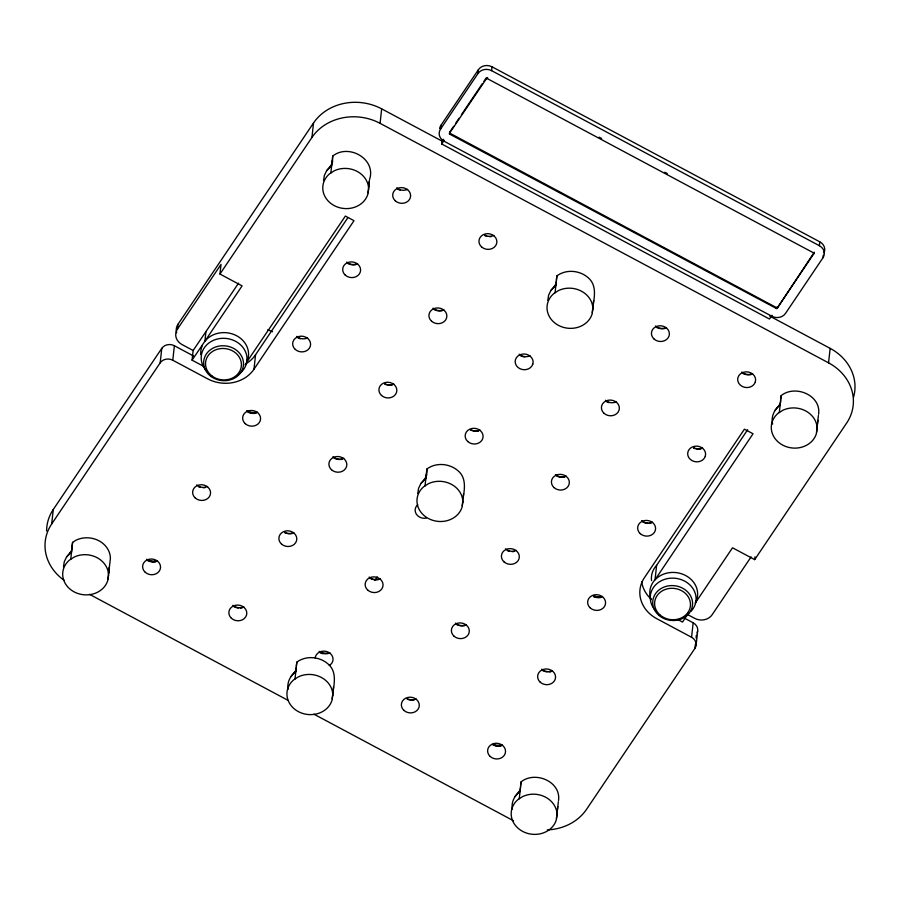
<?xml version="1.0" encoding="UTF-8"?>
<svg xmlns="http://www.w3.org/2000/svg" width="900" height="900" viewBox="0 0 900 900"><rect width="100%" height="100%" fill="white"/><g stroke="black" fill="none" stroke-linecap="round" stroke-linejoin="round"><path stroke-width="1.35" d="M64.294 580.433A49.59 43.335 6.3 0 1 51.682 523.969L53.28 509.49L161.775 348.356A9.236 8.066 6.3 0 1 174.386 345.746L193.612 356.017M70.751 559.271L72.608 542.385L76.039 540.169A22.961 20.07 6.3 0 1 110.396 558.517L107.966 579.15M51.682 523.969L160.178 362.835L161.775 348.356M247.196 359.224L246.904 361.856L345.375 216.067L354.004 220.68L253.969 369.236A33.953 29.666 6.3 0 1 207.641 378.832L172.778 360.225L174.386 345.746M204.232 366.649L192.071 360.157L193.14 350.505L182.07 344.588A12.814 11.194 6.3 0 1 177.424 329.152L177.953 324.326L313.537 122.962A49.928 43.616 6.3 0 1 381.668 108.855L442.035 141.097L441.72 143.989L769.466 319.016L771.964 315.304L771.863 316.271A9.99 8.719 6.3 0 0 785.486 313.447L822.994 257.738L823.286 255.161M238.545 283.151L205.965 331.571L204.896 341.224L192.071 360.157M245.115 364.973A23.963 20.936 6.3 0 0 237.6 336.296A23.963 20.936 6.3 0 0 204.896 341.224L242.089 285.874L219.96 274.05L221.018 264.398L177.424 329.152M253.969 369.236L255.566 354.757L347.782 217.8M219.96 274.05L311.94 137.441L313.537 122.962M330.829 173.002L332.696 156.105C348.525 143.201 376.605 158.996 369.517 179.606M294.998 679.028L296.854 662.13C305.966 655.324 319.522 656.505 327.96 663.885C338.58 672.806 332.978 687.398 332.213 698.906M368.055 192.881L369.382 180.81L368.629 187.088L368.854 185.636M650.115 596.261A23.963 20.936 6.3 0 1 677.104 572.726A23.963 20.936 6.3 0 1 695.25 603.09L732.521 547.785L754.695 559.62L846.675 423.011A49.928 43.616 6.3 0 0 828.562 362.846L380.07 123.334L381.668 108.855M771.863 316.271L444.116 141.244A9.99 8.719 6.3 0 1 440.494 129.206L440.921 125.347L478.429 69.638A9.99 8.719 6.3 0 1 492.053 66.814L819.799 241.841A9.99 8.719 6.3 0 1 823.995 252.866M449.606 133.088L486.709 78.278L814.174 253.192L776.779 308.666L449.966 134.269L449.314 133.751L449.719 132.12L453.6 126.349M449.966 134.269L449.719 132.12M425.036 485.887L426.904 469.001C436.005 462.195 449.572 463.365 458.01 470.745C466.47 477.697 464.67 489.071 463.05 498.532M440.494 129.206L478.001 73.496L478.429 69.638M486.135 78.84L486.248 77.873L483.907 81.337M487.474 78.559L487.586 77.591M822.994 257.738A9.99 8.719 6.3 0 0 819.371 245.7L491.625 70.672L492.053 66.814M462.251 505.766L462.915 499.736M555.075 292.759L556.942 275.861C566.044 269.055 579.611 270.225 588.049 277.616C598.669 286.526 593.066 301.129 592.301 312.626M519.244 798.784L521.1 781.886C534.949 770.58 561.319 781.504 558.517 800.516M556.459 818.651L558.326 801.765M747.641 429.728L656.629 565.335L655.031 579.814L753.041 433.777L744.424 429.176L644.389 577.732A33.953 29.666 6.3 0 0 656.707 618.649L691.56 637.268A9.236 8.066 6.3 0 1 694.913 648.405L586.586 809.28A49.928 43.616 6.3 0 1 547.279 829.913M691.56 637.268L693.158 622.789L684.742 618.3M694.913 648.405L695.351 644.456M696.082 637.875L696.364 635.242M696.082 645.446L697.68 630.967M776.014 308.385L776.115 307.418L450.067 133.301M777.352 308.115L814.275 252.225M754.695 559.62L754.999 556.864M779.321 412.515L781.189 395.618C795.038 384.311 821.408 395.224 818.595 414.248M813.881 253.856L813.982 252.9M819.371 245.7L819.799 241.841M816.548 432.382L818.404 415.496M828.562 362.846L830.16 348.368L769.781 316.125M109.294 567.079L108.54 573.356L108.765 571.905M333.54 686.835L332.786 693.101L333.011 691.661M462.983 498.713L463.59 493.706M593.629 300.566L592.875 306.832L593.1 305.392M557.786 806.591L557.033 812.857L557.257 811.418M817.875 420.322L817.121 426.589L817.346 425.149M63.473 566.91L64.271 561.735L66.566 556.942L71.505 550.946L72.079 547.211M72.608 542.385L72.045 546.12A22.961 20.07 6.3 0 0 72.236 548.741M323.561 180.641L324.349 175.466L326.655 170.674L331.594 164.666L332.168 160.931M332.696 156.105L332.516 162.45M296.291 665.865L296.854 662.13M296.325 666.956L295.796 671.783C290.284 675.506 286.796 682.627 288.101 689.276M315.214 658.046L315.416 656.719A8.989 7.853 6.3 0 1 328.579 652.309A8.989 7.853 6.3 0 1 330.412 664.729L329.299 665.449M417.757 493.526L418.556 488.351L420.851 483.57L425.801 477.562L426.364 473.827M426.904 469.001L426.713 475.346M547.808 300.397L548.595 295.211L550.901 290.43L555.84 284.423L556.414 280.688M556.369 279.596L556.942 275.861M520.538 785.621L521.1 781.886M520.571 786.712L520.043 791.539C514.53 795.262 511.043 802.384 512.347 809.033M780.615 399.353L781.189 395.618M780.66 400.444L780.12 405.27C774.169 409.241 770.839 417.037 772.627 424.069M205.965 331.571L193.14 350.505M688.601 612.788L682.538 622.08L677.678 619.481M70.222 552.892L71.505 550.946L71.55 552.038L66.566 556.942M330.311 166.612L331.594 164.666L331.639 165.757L326.655 170.674M294.469 672.637L295.751 670.691L290.812 676.699M424.507 479.509L425.801 477.562L425.835 478.654L420.851 483.57M554.558 286.369L555.84 284.423L555.874 285.514L550.901 290.43M518.715 792.394L519.998 790.447L515.059 796.455M778.804 406.125L780.086 404.179L775.148 410.186M442.035 141.097L443.295 139.241M441.72 143.989L444.218 140.276M455.929 122.884L459.045 118.271M461.374 114.806L482.355 83.644M374.963 580.331L377.291 576.866M751.095 556.909L712.159 614.711A12.814 11.194 6.3 0 1 694.676 618.334L687.296 614.396M777.454 307.147L776.115 307.418M599.164 137.171L601.639 138.499M664.864 172.26L667.339 173.588M89.516 594.326L287.865 700.256M313.897 714.161L513.495 820.744M328.241 653.029A9.99 8.719 6.3 0 1 320.67 651.949M267.694 329.85A29.959 26.168 6.3 0 1 272.509 331.74M600.773 596.576A9.99 8.719 6.3 0 1 593.201 595.496M255.769 412.346A9.99 8.719 6.3 0 1 248.209 411.255M155.745 560.903A9.99 8.719 6.3 0 1 148.174 559.822M500.738 745.144A9.99 8.719 6.3 0 1 493.166 744.064M830.16 348.368A49.928 43.616 6.3 0 1 853.605 397.035M311.94 137.441A49.928 43.616 6.3 0 1 380.07 123.334M46.598 531A49.59 43.335 6.3 0 1 53.28 509.49M160.178 362.835A9.236 8.066 6.3 0 1 172.778 360.225M439.661 128.543A9.99 8.719 6.3 0 1 440.921 125.347M478.001 73.496A9.99 8.719 6.3 0 1 491.625 70.672M205.639 369.832A22.961 20.07 6.3 0 1 210.532 341.865A22.961 20.07 6.3 0 1 242.584 346.984A22.961 20.07 6.3 0 1 237.69 374.951M200.779 354.488A23.963 20.936 6.3 0 1 202.388 345.308M176.659 332.798A12.814 11.194 6.3 0 1 177.953 324.326M255.566 354.757A33.953 29.666 6.3 0 1 246.825 363.24M651.116 599.704A23.963 20.936 6.3 0 1 650.374 597.42M655.222 610.256A22.961 20.07 6.3 0 1 657.619 583.065A22.961 20.07 6.3 0 1 688.804 583.92A22.961 20.07 6.3 0 1 691.076 611.246M651.533 580.613A23.963 20.936 6.3 0 1 656.629 565.335M651.296 599.265A33.953 29.666 6.3 0 1 641.689 581.873M693.158 622.789A9.236 8.066 6.3 0 1 697.05 632.992M293.76 532.553A8.989 7.853 6.3 0 1 284.782 532.305M426.42 518.085A8.989 7.853 6.3 0 1 416.329 514.148A8.989 7.853 6.3 0 1 417.78 504.697M256.028 413.19A10.98 9.596 6.3 0 1 247.714 412.009M257.524 412.211A8.989 7.853 6.3 0 1 246.69 410.67M356.062 264.623A10.98 9.596 6.3 0 1 347.738 263.441M357.559 263.644A8.989 7.853 6.3 0 1 346.725 262.102M530.055 355.77A8.989 7.853 6.3 0 1 519.221 354.218M524.767 356.929A10.98 9.596 6.3 0 1 520.245 355.556M392.299 384.964A10.98 9.596 6.3 0 1 387.551 385.02M386.618 384.817A10.98 9.596 6.3 0 1 384.817 384.188M393.784 383.985A8.989 7.853 6.3 0 1 384.817 383.738M566.28 476.111A8.989 7.853 6.3 0 1 555.457 474.559M564.795 477.09A10.98 9.596 6.3 0 1 556.47 475.897M292.264 533.531A10.98 9.596 6.3 0 1 287.516 533.587M286.582 533.374A10.98 9.596 6.3 0 1 284.782 532.755M466.256 624.679A8.989 7.853 6.3 0 1 455.423 623.126M464.76 625.658A10.98 9.596 6.3 0 1 456.435 624.465M307.541 337.928A8.989 7.853 6.3 0 1 296.707 336.386M652.534 522.169A8.989 7.853 6.3 0 1 641.7 520.616M651.038 523.148A10.98 9.596 6.3 0 1 649.159 523.384M648.202 523.395A10.98 9.596 6.3 0 1 642.724 521.955M300.364 338.749A10.98 9.596 6.3 0 1 297.731 337.725M602.516 596.452A8.989 7.853 6.3 0 1 593.539 596.205M702.551 447.885A8.989 7.853 6.3 0 1 693.574 447.637M601.02 597.431A10.98 9.596 6.3 0 1 596.273 597.476M595.35 597.274A10.98 9.596 6.3 0 1 593.55 596.655M701.055 448.864A10.98 9.596 6.3 0 1 696.308 448.92M695.385 448.706A10.98 9.596 6.3 0 1 693.585 448.088M380.002 578.61A8.989 7.853 6.3 0 1 369.18 577.069M378.506 579.589A10.98 9.596 6.3 0 1 370.192 578.408M480.037 430.054A8.989 7.853 6.3 0 1 471.06 429.806M478.541 431.032A10.98 9.596 6.3 0 1 472.871 430.875M471.96 430.594A10.98 9.596 6.3 0 1 470.228 429.84M513.844 551.531A10.98 9.596 6.3 0 1 511.931 551.621M509.096 551.216A10.98 9.596 6.3 0 1 507.296 550.586M516.274 550.395A8.989 7.853 6.3 0 1 505.44 548.842M343.766 458.269A8.989 7.853 6.3 0 1 332.944 456.728M342.281 459.248A10.98 9.596 6.3 0 1 340.391 459.495M339.435 459.506A10.98 9.596 6.3 0 1 333.956 458.066M442.316 310.691A10.98 9.596 6.3 0 1 433.991 309.499M443.801 309.701A8.989 7.853 6.3 0 1 432.979 308.16M616.298 401.827A8.989 7.853 6.3 0 1 605.475 400.275M609.131 402.649A10.98 9.596 6.3 0 1 606.488 401.614M552.499 670.736A8.989 7.853 6.3 0 1 541.676 669.184M205.076 487.631A10.98 9.596 6.3 0 1 203.175 487.721M200.34 487.316A10.98 9.596 6.3 0 1 198.54 486.697M207.506 486.495A8.989 7.853 6.3 0 1 196.672 484.942M551.002 671.715A10.98 9.596 6.3 0 1 549.124 671.951M547.211 671.895A10.98 9.596 6.3 0 1 542.689 670.523M155.993 561.757A10.98 9.596 6.3 0 1 147.679 560.565M157.489 560.779A8.989 7.853 6.3 0 1 146.666 559.226M502.481 745.02A8.989 7.853 6.3 0 1 493.515 744.773M500.985 745.999A10.98 9.596 6.3 0 1 495.315 745.841M494.404 745.56A10.98 9.596 6.3 0 1 492.671 744.806M243.743 606.836A8.989 7.853 6.3 0 1 232.909 605.295M242.246 607.815A10.98 9.596 6.3 0 1 240.356 608.051M238.455 608.006A10.98 9.596 6.3 0 1 233.921 606.634M416.239 698.951A8.989 7.853 6.3 0 1 407.261 698.704M413.809 700.087A10.98 9.596 6.3 0 1 409.995 699.986M409.061 699.784A10.98 9.596 6.3 0 1 407.272 699.154M329.985 652.894A8.989 7.853 6.3 0 1 319.162 651.352M322.819 653.715A10.98 9.596 6.3 0 1 320.175 652.691M491.4 236.554A10.98 9.596 6.3 0 1 489.488 236.655M486.652 236.25A10.98 9.596 6.3 0 1 484.853 235.62M493.819 235.429A8.989 7.853 6.3 0 1 484.853 235.181M752.569 373.601A8.989 7.853 6.3 0 1 741.735 372.049M751.072 374.58A10.98 9.596 6.3 0 1 742.748 373.387M407.576 189.36A8.989 7.853 6.3 0 1 396.743 187.819M400.399 190.192A10.98 9.596 6.3 0 1 397.755 189.157M664.83 328.522A10.98 9.596 6.3 0 1 659.149 328.365M658.238 328.095A10.98 9.596 6.3 0 1 656.505 327.33M666.315 327.544A8.989 7.853 6.3 0 1 655.492 325.991M108.54 575.415L107.741 580.59A22.961 20.07 6.3 0 1 74.104 591.863A22.961 20.07 6.3 0 1 69.424 560.126L74.183 557.066A22.961 20.07 6.3 0 1 108.54 575.415M368.618 189.146L367.83 194.321A22.961 20.07 6.3 0 1 334.192 205.594A22.961 20.07 6.3 0 1 329.512 173.857L334.26 170.797A22.961 20.07 6.3 0 1 368.618 189.146M332.786 695.171L331.988 700.346A22.961 20.07 6.3 0 1 298.35 711.619A22.961 20.07 6.3 0 1 293.67 679.883L298.429 676.822A22.961 20.07 6.3 0 1 332.786 695.171M462.825 502.031L462.037 507.206A22.961 20.07 6.3 0 1 428.389 518.49A22.961 20.07 6.3 0 1 423.709 486.743L428.468 483.683A22.961 20.07 6.3 0 1 462.825 502.031M592.864 308.902L592.076 314.077A22.961 20.07 6.3 0 1 558.439 325.35A22.961 20.07 6.3 0 1 553.759 293.614L558.506 290.554A22.961 20.07 6.3 0 1 592.864 308.902M557.033 814.916L556.234 820.102A22.961 20.07 6.3 0 1 522.596 831.375A22.961 20.07 6.3 0 1 517.916 799.639L522.675 796.567A22.961 20.07 6.3 0 1 557.033 814.916M817.11 428.647L816.322 433.834A22.961 20.07 6.3 0 1 782.685 445.106A22.961 20.07 6.3 0 1 778.005 413.37L782.752 410.299A22.961 20.07 6.3 0 1 817.11 428.647M532.811 364.14L531.9 366.007A8.989 7.853 6.3 0 1 519.637 368.55A8.989 7.853 6.3 0 1 516.375 357.716L517.815 356.13A8.989 7.853 6.3 0 1 528.649 355.185A8.989 7.853 6.3 0 1 532.811 364.14M705.308 456.255L704.408 458.134A8.989 7.853 6.3 0 1 692.134 460.665A8.989 7.853 6.3 0 1 688.883 449.843L690.311 448.245A8.989 7.853 6.3 0 1 701.145 447.3A8.989 7.853 6.3 0 1 705.308 456.255M755.314 381.971L754.414 383.85A8.989 7.853 6.3 0 1 742.151 386.381A8.989 7.853 6.3 0 1 738.889 375.559L740.329 373.961A8.989 7.853 6.3 0 1 751.163 373.016A8.989 7.853 6.3 0 1 755.314 381.971M211.118 376.549A19.969 17.449 6.3 0 0 243.292 366.379A19.969 17.449 6.3 0 0 216.326 346.77A19.969 17.449 6.3 0 0 211.118 376.549M212.254 376.189A17.977 15.705 6.3 0 0 241.211 367.031A17.977 15.705 6.3 0 0 216.945 349.38A17.977 15.705 6.3 0 0 212.254 376.189M659.059 615.488A19.969 17.449 6.3 0 0 692.077 607.477A19.969 17.449 6.3 0 0 666.81 586.192A19.969 17.449 6.3 0 0 659.059 615.488M660.308 615.206A17.977 15.705 6.3 0 0 690.03 607.995A17.977 15.705 6.3 0 0 667.283 588.847A17.977 15.705 6.3 0 0 660.308 615.206M281.486 544.039A8.989 7.853 6.3 0 0 296.505 540.923A8.989 7.853 6.3 0 0 285.536 531A8.989 7.853 6.3 0 0 281.486 544.039M245.261 423.697A8.989 7.853 6.3 0 0 260.28 420.581A8.989 7.853 6.3 0 0 249.311 410.647A8.989 7.853 6.3 0 0 245.261 423.697M345.285 275.13A8.989 7.853 6.3 0 0 360.304 272.025A8.989 7.853 6.3 0 0 349.335 262.091A8.989 7.853 6.3 0 0 345.285 275.13M381.521 395.471A8.989 7.853 6.3 0 0 396.54 392.366A8.989 7.853 6.3 0 0 385.571 382.433A8.989 7.853 6.3 0 0 381.521 395.471M554.017 487.586A8.989 7.853 6.3 0 0 569.036 484.481A8.989 7.853 6.3 0 0 558.067 474.548A8.989 7.853 6.3 0 0 554.017 487.586M453.983 636.154A8.989 7.853 6.3 0 0 469.001 633.049A8.989 7.853 6.3 0 0 458.032 623.115A8.989 7.853 6.3 0 0 453.983 636.154M295.267 349.414A8.989 7.853 6.3 0 0 310.298 346.298A8.989 7.853 6.3 0 0 299.329 336.375A8.989 7.853 6.3 0 0 295.267 349.414M640.271 533.655A8.989 7.853 6.3 0 0 655.29 530.539A8.989 7.853 6.3 0 0 644.321 520.605A8.989 7.853 6.3 0 0 640.271 533.655M590.254 607.939A8.989 7.853 6.3 0 0 605.273 604.822A8.989 7.853 6.3 0 0 594.304 594.889A8.989 7.853 6.3 0 0 590.254 607.939M367.74 590.096A8.989 7.853 6.3 0 0 382.759 586.991A8.989 7.853 6.3 0 0 371.79 577.058A8.989 7.853 6.3 0 0 367.74 590.096M467.764 441.529A8.989 7.853 6.3 0 0 482.794 438.424A8.989 7.853 6.3 0 0 471.825 428.49A8.989 7.853 6.3 0 0 467.764 441.529M331.504 469.755A8.989 7.853 6.3 0 0 346.522 466.65A8.989 7.853 6.3 0 0 335.554 456.716A8.989 7.853 6.3 0 0 331.504 469.755M504 561.87A8.989 7.853 6.3 0 0 519.019 558.765A8.989 7.853 6.3 0 0 508.05 548.831A8.989 7.853 6.3 0 0 504 561.87M431.539 321.188A8.989 7.853 6.3 0 0 446.558 318.082A8.989 7.853 6.3 0 0 435.589 308.149A8.989 7.853 6.3 0 0 431.539 321.188M604.035 413.314A8.989 7.853 6.3 0 0 619.054 410.197A8.989 7.853 6.3 0 0 608.085 400.264A8.989 7.853 6.3 0 0 604.035 413.314M195.244 497.981A8.989 7.853 6.3 0 0 210.263 494.865A8.989 7.853 6.3 0 0 199.294 484.931A8.989 7.853 6.3 0 0 195.244 497.981M540.236 682.211A8.989 7.853 6.3 0 0 555.255 679.106A8.989 7.853 6.3 0 0 544.286 669.173A8.989 7.853 6.3 0 0 540.236 682.211M145.226 572.265A8.989 7.853 6.3 0 0 160.245 569.149A8.989 7.853 6.3 0 0 149.276 559.215A8.989 7.853 6.3 0 0 145.226 572.265M490.219 756.495A8.989 7.853 6.3 0 0 505.238 753.39A8.989 7.853 6.3 0 0 494.269 743.456A8.989 7.853 6.3 0 0 490.219 756.495M231.469 618.322A8.989 7.853 6.3 0 0 246.487 615.206A8.989 7.853 6.3 0 0 235.519 605.273A8.989 7.853 6.3 0 0 231.469 618.322M403.965 710.438A8.989 7.853 6.3 0 0 418.984 707.332A8.989 7.853 6.3 0 0 408.015 697.399A8.989 7.853 6.3 0 0 403.965 710.438M481.556 246.904A8.989 7.853 6.3 0 0 496.575 243.799A8.989 7.853 6.3 0 0 485.606 233.865A8.989 7.853 6.3 0 0 481.556 246.904M395.303 200.846A8.989 7.853 6.3 0 0 410.321 197.741A8.989 7.853 6.3 0 0 399.353 187.808A8.989 7.853 6.3 0 0 395.303 200.846M654.053 339.03A8.989 7.853 6.3 0 0 669.071 335.914A8.989 7.853 6.3 0 0 658.102 325.98A8.989 7.853 6.3 0 0 654.053 339.03"/></g></svg>
